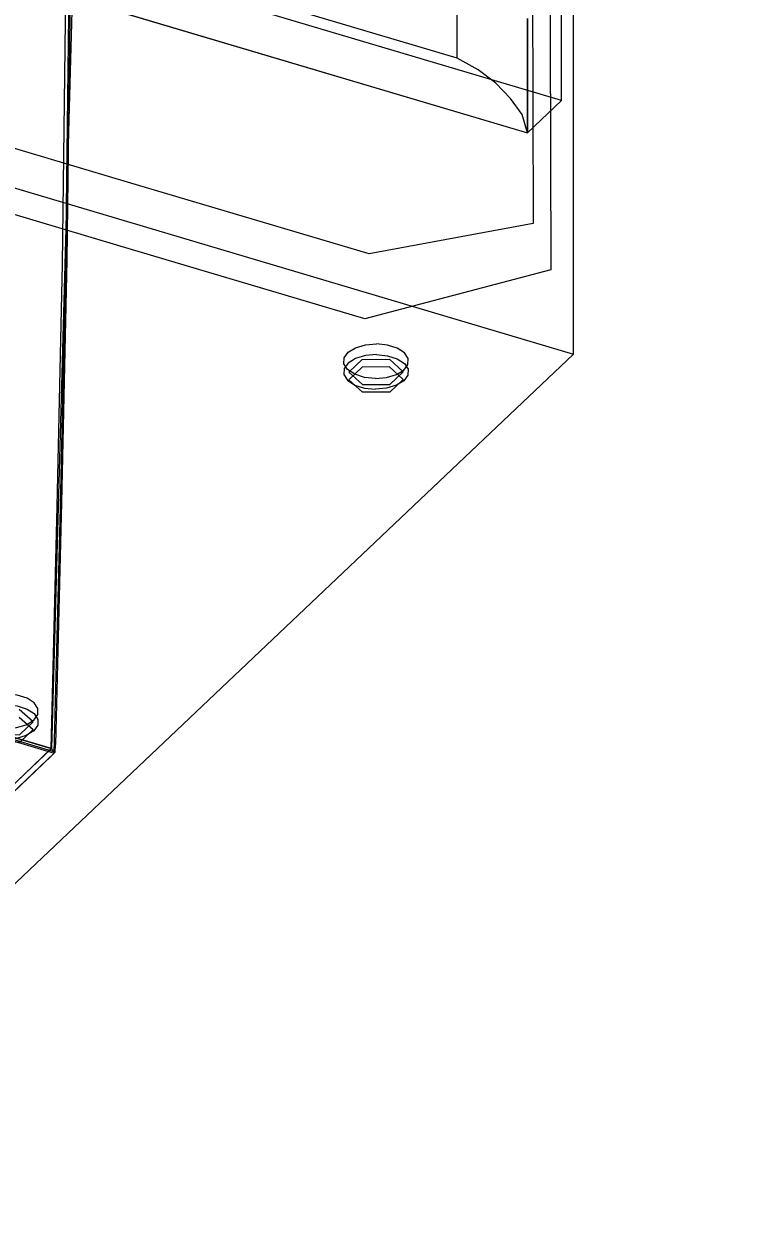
# Model space of a CAD drawing. Header units: metres. Extents: x -0.9 to 62, y -37.3 to 60.
# Drawn here: x 57.48 to 57.6388, y -35.3133 to -35.0497 of the extents above; entities that cross this region are included whole.
import ezdxf

# ---------------------------------------------------------------- set-up
doc = ezdxf.new("R2010")
doc.units = ezdxf.units.M
for name, color, linetype, lineweight in [('A-ANNO-DIMS', 7, 'Continuous', 5), ('A-ANNO-DIMS-25', 7, 'Continuous', 5), ('P-SANR-FIXT', 7, 'Continuous', 5)]:
    doc.layers.add(name, color=color, linetype=linetype, lineweight=lineweight)
doc.styles.add('Arial_2', font='arial.ttf', dxfattribs={"height": 0.075})
doc.dimstyles.new('Diagonal_-_2_mm_Arial_-_PRETO', dxfattribs={"dimscale": 0.3048, "dimtxt": 0.076519, "dimasz": 0.246063, "dimexe": 0.19685, "dimexo": 0.123031, "dimgap": 0.04101, "dimtad": 1, "dimrnd": 0.01, "dimzin": 0, "dimdsep": 46, "dimtxsty": 'Arial_2', "dimblk1": 'OBLIQUE', "dimblk2": 'OBLIQUE', "dimsah": 1, "dimcen": 0.09, "dimdle": 0.19685, "dimazin": 0, "dimtfac": 1, "dimtdec": 4, "dimtix": 1, "dimtmove": 0, "dimatfit": 3, "dimfxl": 1, "dimtvp": 1, "dimtolj": 1, "dimtzin": 0, "dimarcsym": 2})

# ---------------------------------------------------------------- blocks, each defined once
blk = doc.blocks.new('UT_Purificador de água para cozinha - UT_Purificador de água para cozinha-3520486-3D_DT_04')
at = {"layer": 'P-SANR-FIXT'}
for p, q in [((27.81733, -35.12243), (27.81733, -34.82416)), ((27.8147, -35.06656), (27.61719, -35.00784)), ((27.60969, -35.01495), (27.8072, -35.07367)), ((27.79176, -35.05726), (27.71595, -35.03472)), ((27.79176, -35.05726), (27.71595, -35.03472)), ((27.79176, -35.05726), (27.79176, -35.03686)), ((27.79176, -35.05726), (27.79176, -35.03686)), ((27.8147, -35.06656), (27.8147, -35.04135)), ((27.70845, -35.04431), (27.8072, -35.07367)), ((27.70845, -35.04431), (27.8072, -35.07367)), ((27.8072, -35.07367), (27.8072, -35.04847)), ((27.59958, -35.0577), (27.81733, -35.12243)), ((27.8072, -35.07367), (27.8147, -35.06656)), ((27.67196, -35.26029), (27.81733, -35.12243)), ((27.64041, -35.19093), (27.70228, -35.20933)), ((27.70321, -35.21014), (27.64299, -35.19224)), ((27.64363, -35.19272), (27.70298, -35.21036)), ((27.70239, -35.20936), (27.65275, -35.1946)), ((27.70239, -35.20936), (27.67196, -35.23822)), ((27.68951, -35.22313), (27.70298, -35.21036)), ((27.68963, -35.22142), (27.70228, -35.20933)), ((27.7032, -35.21014), (27.70228, -35.20933)), ((27.70228, -35.20933), (27.70321, -35.21014)), ((27.70228, -35.21102), (27.7032, -35.21014)), ((27.70321, -35.21014), (27.70325, -35.20848)), ((27.70228, -35.21102), (27.68963, -35.22312))]:
    blk.add_line(p, q, dxfattribs=at)
for points in [[(27.80277, -34.83359, 0), (27.8057, -34.88605, 0), (27.80715, -34.93815, 0), (27.80801, -34.99009, 0), (27.80836, -35.04189, 0), (27.80848, -35.09366, 0), (27.77234, -35.10038, 0), (27.71911, -35.08456, 0), (27.66589, -35.06871, 0), (27.61266, -35.05309, 0)], [(27.80626, -34.83834, 0), (27.80951, -34.8922, 0), (27.811, -34.94567, 0), (27.81187, -34.99897, 0), (27.81221, -35.05212, 0), (27.81233, -35.10385, 0), (27.77139, -35.11466, 0), (27.71676, -35.09842, 0), (27.66216, -35.08217, 0), (27.60752, -35.06612, 0)], [(27.70298, -35.21036, 0), (27.70435, -35.15626, 0), (27.70552, -35.1021, 0), (27.70617, -35.04779, 0), (27.70621, -34.99331, 0)], [(27.70228, -35.20933, 0), (27.70363, -35.156, 0), (27.70477, -35.10261, 0), (27.70542, -35.04908, 0), (27.70547, -34.99539, 0)], [(27.70826, -34.99622, 0), (27.70679, -35.0495, 0), (27.70532, -35.10279, 0), (27.70385, -35.15607, 0), (27.70239, -35.20936, 0)], [(27.70644, -34.99455, 0), (27.7064, -35.04824, 0), (27.70575, -35.10177, 0), (27.7046, -35.15516, 0), (27.70325, -35.20848, 0)], [(27.8072, -35.04847, 0), (27.8072, -35.06107, 0), (27.8072, -35.07367, 0)], [(27.8072, -35.04847, 0), (27.8072, -35.06107, 0), (27.8072, -35.07367, 0)], [(27.8072, -35.07367, 0), (27.80604, -35.06969, 0), (27.80348, -35.06613, 0), (27.80023, -35.06277, 0), (27.79633, -35.05979, 0), (27.79176, -35.05726, 0)], [(27.8072, -35.07367, 0), (27.80604, -35.06969, 0), (27.80348, -35.06613, 0), (27.80023, -35.06277, 0), (27.79633, -35.05979, 0), (27.79176, -35.05726, 0)], [(27.77374, -35.12782, 0), (27.7713, -35.12757, 0), (27.76916, -35.12689, 0), (27.76759, -35.12586, 0), (27.76677, -35.12461, 0), (27.76681, -35.12329, 0), (27.7677, -35.12206, 0), (27.76933, -35.12106, 0), (27.77151, -35.12041, 0), (27.77396, -35.1202, 0)], [(27.77374, -35.12782, 0), (27.7713, -35.12757, 0), (27.76916, -35.12689, 0), (27.76759, -35.12586, 0), (27.76677, -35.12461, 0), (27.76681, -35.12329, 0), (27.7677, -35.12206, 0), (27.76933, -35.12106, 0), (27.77151, -35.12041, 0), (27.77396, -35.1202, 0)], [(27.77374, -35.12782, 0), (27.7762, -35.12761, 0), (27.77838, -35.12696, 0), (27.78001, -35.12596, 0), (27.7809, -35.12473, 0), (27.78093, -35.12341, 0), (27.78012, -35.12216, 0), (27.77855, -35.12113, 0), (27.7764, -35.12045, 0), (27.77396, -35.1202, 0)], [(27.77374, -35.12782, 0), (27.7762, -35.12761, 0), (27.77838, -35.12696, 0), (27.78001, -35.12596, 0), (27.7809, -35.12473, 0), (27.78093, -35.12341, 0), (27.78012, -35.12216, 0), (27.77855, -35.12113, 0), (27.7764, -35.12045, 0), (27.77396, -35.1202, 0)], [(27.77396, -35.12257, 0), (27.77151, -35.12278, 0), (27.76933, -35.12343, 0), (27.7677, -35.12443, 0), (27.76681, -35.12566, 0), (27.76677, -35.12698, 0), (27.76759, -35.12823, 0), (27.76916, -35.12926, 0), (27.7713, -35.12994, 0), (27.77374, -35.13019, 0)], [(27.77396, -35.12257, 0), (27.77151, -35.12278, 0), (27.76933, -35.12343, 0), (27.7677, -35.12443, 0), (27.76681, -35.12566, 0), (27.76677, -35.12698, 0), (27.76759, -35.12823, 0), (27.76916, -35.12926, 0), (27.7713, -35.12994, 0), (27.77374, -35.13019, 0)], [(27.77396, -35.12257, 0), (27.7764, -35.12282, 0), (27.77855, -35.1235, 0), (27.78012, -35.12453, 0), (27.78093, -35.12578, 0), (27.7809, -35.1271, 0), (27.78001, -35.12833, 0), (27.77838, -35.12933, 0), (27.7762, -35.12998, 0), (27.77374, -35.13019, 0)], [(27.77396, -35.12257, 0), (27.7764, -35.12282, 0), (27.77855, -35.1235, 0), (27.78012, -35.12453, 0), (27.78093, -35.12578, 0), (27.7809, -35.1271, 0), (27.78001, -35.12833, 0), (27.77838, -35.12933, 0), (27.7762, -35.12998, 0), (27.77374, -35.13019, 0)], [(27.77091, -35.12916, 0), (27.76784, -35.12642, 0), (27.77078, -35.12363, 0), (27.77679, -35.12359, 0)], [(27.77091, -35.12916, 0), (27.76784, -35.12642, 0), (27.77078, -35.12363, 0), (27.77679, -35.12359, 0)], [(27.77679, -35.12528, 0), (27.77078, -35.12532, 0), (27.76784, -35.12811, 0), (27.77091, -35.13085, 0)], [(27.77679, -35.12528, 0), (27.77078, -35.12532, 0), (27.76784, -35.12811, 0), (27.77091, -35.13085, 0)], [(27.77091, -35.12916, 0), (27.77692, -35.12912, 0), (27.77986, -35.12633, 0), (27.77679, -35.12359, 0)], [(27.77091, -35.12916, 0), (27.77692, -35.12912, 0), (27.77986, -35.12633, 0), (27.77679, -35.12359, 0)], [(27.77679, -35.12528, 0), (27.77986, -35.12802, 0), (27.77692, -35.13081, 0), (27.77091, -35.13085, 0)], [(27.77679, -35.12528, 0), (27.77986, -35.12802, 0), (27.77692, -35.13081, 0), (27.77091, -35.13085, 0)], [(27.69218, -35.20497, 0), (27.69464, -35.20476, 0), (27.69681, -35.20412, 0), (27.69845, -35.20312, 0), (27.69933, -35.20188, 0), (27.69937, -35.20057, 0), (27.69856, -35.19931, 0), (27.69698, -35.19829, 0), (27.69484, -35.19761, 0), (27.6924, -35.19736, 0)], [(27.69218, -35.20497, 0), (27.69464, -35.20476, 0), (27.69681, -35.20412, 0), (27.69845, -35.20312, 0), (27.69933, -35.20188, 0), (27.69937, -35.20057, 0), (27.69856, -35.19931, 0), (27.69698, -35.19829, 0), (27.69484, -35.19761, 0), (27.6924, -35.19736, 0)], [(27.6924, -35.19973, 0), (27.69484, -35.19998, 0), (27.69698, -35.20066, 0), (27.69856, -35.20168, 0), (27.69937, -35.20293, 0), (27.69933, -35.20425, 0), (27.69845, -35.20549, 0), (27.69681, -35.20649, 0), (27.69464, -35.20713, 0), (27.69218, -35.20734, 0)], [(27.6924, -35.19973, 0), (27.69484, -35.19998, 0), (27.69698, -35.20066, 0), (27.69856, -35.20168, 0), (27.69937, -35.20293, 0), (27.69933, -35.20425, 0), (27.69845, -35.20549, 0), (27.69681, -35.20649, 0), (27.69464, -35.20713, 0), (27.69218, -35.20734, 0)], [(27.68935, -35.20631, 0), (27.69536, -35.20627, 0), (27.6983, -35.20349, 0), (27.69522, -35.20075, 0)], [(27.68935, -35.20631, 0), (27.69536, -35.20627, 0), (27.6983, -35.20349, 0), (27.69522, -35.20075, 0)], [(27.69522, -35.20244, 0), (27.6983, -35.20518, 0), (27.69536, -35.20796, 0), (27.68935, -35.208, 0)], [(27.69522, -35.20244, 0), (27.6983, -35.20518, 0), (27.69536, -35.20796, 0), (27.68935, -35.208, 0)]]:
    blk.add_polyline3d(points, dxfattribs=at)
blk = doc.blocks.new('DIMBLOCK39-3D_DT_04')
at = {"layer": 'A-ANNO-DIMS-25'}
for p, q in [((57.09081, -34.8277), (57.09081, -36.03099)), ((57.09081, -34.87854), (57.03846, -34.86297)), ((57.09081, -34.87854), (57.52562, -35.0078)), ((57.09081, -35.98015), (57.03846, -35.96458)), ((57.09081, -35.98015), (57.74778, -36.17546))]:
    blk.add_line(p, q, dxfattribs=at)
at = {"layer": 'A-ANNO-DIMS-25', "lineweight": 20}
for p, q in [((57.09081, -34.87854), (57.05809, -34.83703)), ((57.09081, -34.87854), (57.12353, -34.92004)), ((57.09081, -35.98015), (57.05809, -35.93864)), ((57.09081, -35.98015), (57.12353, -36.02165))]:
    blk.add_line(p, q, dxfattribs=at)
at = {"layer": 'A-ANNO-DIMS-25', "color": 0, "insert": (56.98253, -35.52734), "char_height": 0.075, "width": 0.2429787, "attachment_point": 1, "rotation": 90, "line_spacing_factor": 0.941778, "style": 'Arial_2'}
blk.add_mtext('1,30', dxfattribs=at)
blk = doc.blocks.new('_Oblique')
at = {"color": 0, "linetype": 'ByBlock', "lineweight": -2}
blk.add_line((-0.5, -0.5), (0.5, 0.5), dxfattribs=at)

msp = doc.modelspace()

# ---------------------------------------------------------------- block references
at = {"layer": 'P-SANR-FIXT'}
msp.add_blockref('UT_Purificador de água para cozinha - UT_Purificador de água para cozinha-3520486-3D_DT_04', (29.78368, 0), dxfattribs=at)

# ---------------------------------------------------------------- dimensions: what is measured, and where the dimension line sits
at = {"layer": 'A-ANNO-DIMS'}
dim = msp.add_linear_dim(base=(57.09081, -36.18518), p1=(57.55834, -35.01753), p2=(57.7805, -36.18518), angle=90, dimstyle='Diagonal_-_2_mm_Arial_-_PRETO', override={"dimpost": '<>', "dimfxl": 1.188604}, dxfattribs=at)
dim.commit()
dim.dimension.update_dxf_attribs({"geometry": 'DIMBLOCK39-3D_DT_04', "text_midpoint": (57.04065, -35.60136)})

doc.saveas('drawing.dxf')
